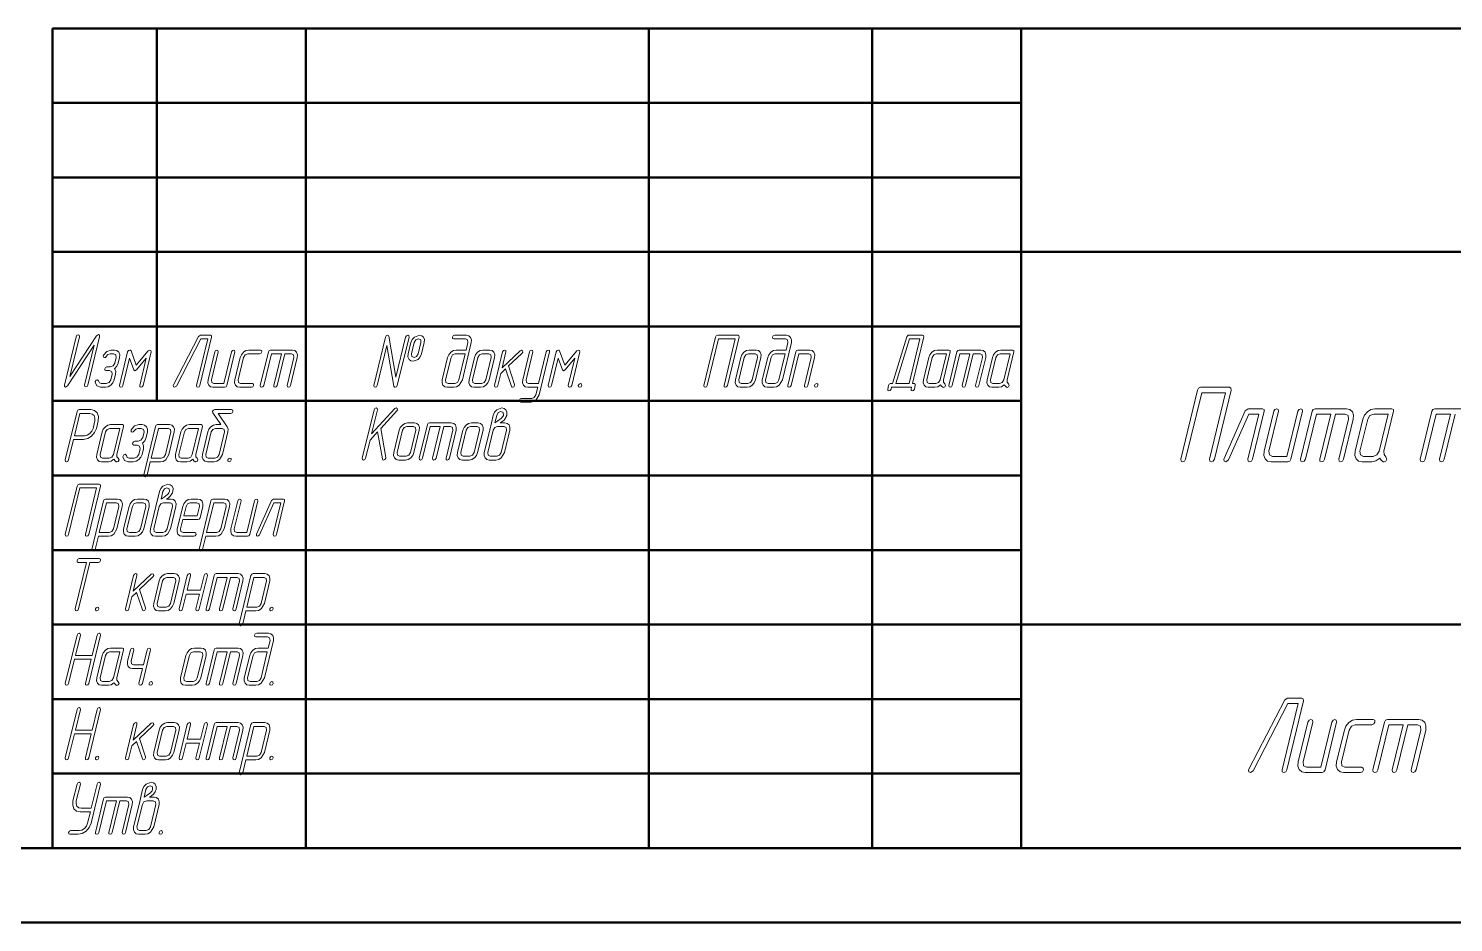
# Model space of a CAD drawing. Extents: x 0 to 420, y 0 to 297.
# Drawn here: x 228.4 to 324, y 0 to 60 of the extents above; entities that cross this region are included whole.
import ezdxf

# ---------------------------------------------------------------- set-up
doc = ezdxf.new("R2010")
doc.units = 0

msp = doc.modelspace()

# ---------------------------------------------------------------- linework, layer by layer
at = {"color": 7, "lineweight": 50}
for p, q in [((230, 5), (230, 60)), ((230, 60), (415, 60)), ((237, 35), (237, 60)), ((247, 5), (247, 60)), ((270, 5), (270, 60)), ((285, 5), (285, 60)), ((295, 5), (295, 60)), ((230, 55), (295, 55)), ((230, 50), (295, 50)), ((230, 45), (295, 45)), ((295, 45), (415, 45)), ((230, 40), (295, 40)), ((230, 40), (295, 40)), ((230, 35), (295, 35)), ((230, 35), (295, 35)), ((230, 30), (295, 30)), ((230, 25), (295, 25)), ((230, 20), (295, 20)), ((295, 20), (415, 20)), ((230, 15), (295, 15)), ((230, 10), (295, 10)), ((20, 5), (415, 5)), ((230, 5), (415, 5)), ((0, 0), (420, 0))]:
    msp.add_line(p, q, dxfattribs=at)
at = {"color": 7, "lineweight": 13}
for points in [[(232.373016, 36.067253), (233.155914, 39.316521), (233.146713, 39.418861), (233.086838, 39.459797), (232.957886, 39.367691), (231.161835, 36.635235), (231.80658, 39.316521), (231.792755, 39.408627), (231.71907, 39.439331), (231.636185, 39.408627), (231.580917, 39.316521), (230.798019, 36.067253), (230.798019, 35.964912), (230.862503, 35.923977), (230.996048, 36.016083), (232.792099, 38.748539), (232.147369, 36.067253), (232.161179, 35.975147), (232.230255, 35.944447), (232.317764, 35.975147)], [(239.888489, 36.041668), (240.67598, 39.290939), (240.666779, 39.383041), (240.593094, 39.418861), (239.920715, 39.418861), (239.796371, 39.331875), (238.110855, 36.082603), (238.08783, 36.036552), (238.106247, 35.949562), (238.179932, 35.918861), (238.308884, 36.005848), (239.943741, 39.168129), (240.422699, 39.168129), (239.667435, 36.041668), (239.681244, 35.949562), (239.75032, 35.918861), (239.842438, 35.949562)], [(253.130264, 36.041668), (253.917755, 39.290939), (253.899338, 39.383041), (253.830261, 39.418861), (253.742767, 39.383041), (253.692108, 39.290939), (253.042755, 36.60965), (252.563812, 39.342106), (252.53157, 39.403511), (252.480911, 39.418861), (252.393417, 39.383041), (252.342758, 39.290939), (251.555267, 36.041668), (251.569077, 35.949562), (251.638153, 35.918861), (251.730255, 35.949562), (251.780914, 36.041668), (252.430267, 38.722954), (252.904602, 35.990498), (252.936844, 35.934212), (252.987503, 35.918861), (253.074997, 35.949562)], [(254.765137, 38.165207), (254.944733, 38.9174), (254.958557, 39.127193), (254.898682, 39.290939), (254.778946, 39.383041), (254.617767, 39.413746), (254.28157, 39.290939), (254.129608, 39.127193), (254.046707, 38.9174), (253.867096, 38.165207), (253.848679, 37.95541), (253.917755, 37.791668), (254.037491, 37.699562), (254.198685, 37.668861), (254.534866, 37.791668), (254.677628, 37.95541)], [(257.753937, 38.415939), (257.081573, 38.415939), (256.892761, 38.380119), (256.722351, 38.272663), (256.584198, 38.108921), (256.510529, 37.919594), (256.146698, 36.420322), (256.132904, 36.22588), (256.197357, 36.067253), (256.3125, 35.954681), (256.478302, 35.918861), (256.924988, 35.918861), (257.109222, 35.954681), (257.28421, 36.067253), (257.496063, 36.420322), (258.099335, 38.9174), (258.108551, 39.106728), (258.053284, 39.27047), (257.928955, 39.377926), (257.767761, 39.418861), (256.980255, 39.418861), (256.888153, 39.377926), (256.842102, 39.290939), (256.84671, 39.203949), (256.92038, 39.168129), (257.707886, 39.168129), (257.850647, 39.096493), (257.873688, 38.9174)], [(275.280243, 36.041668), (276.067749, 39.290939), (276.058533, 39.383041), (275.984863, 39.418861), (274.63092, 39.418861), (274.538818, 39.383041), (274.492767, 39.290939), (273.705261, 36.041668), (273.719086, 35.949562), (273.788147, 35.918861), (273.880249, 35.949562), (273.930908, 36.041668), (274.686188, 39.168129), (275.809845, 39.168129), (275.054596, 36.041668), (275.073029, 35.949562), (275.14209, 35.918861), (275.229584, 35.949562)], [(279.226959, 38.415939), (278.554596, 38.415939), (278.365784, 38.380119), (278.195374, 38.272663), (278.05722, 38.108921), (277.983551, 37.919594), (277.61972, 36.420322), (277.605927, 36.22588), (277.67038, 36.067253), (277.785522, 35.954681), (277.951294, 35.918861), (278.39801, 35.918861), (278.582214, 35.954681), (278.757233, 36.067253), (278.969055, 36.420322), (279.572357, 38.9174), (279.581573, 39.106728), (279.526306, 39.27047), (279.401978, 39.377926), (279.240784, 39.418861), (278.453278, 39.418861), (278.361176, 39.377926), (278.315125, 39.290939), (278.319733, 39.203949), (278.393402, 39.168129), (279.180908, 39.168129), (279.323669, 39.096493), (279.34671, 38.9174)], [(287.810181, 36.169594), (287.699677, 36.169594), (288.454926, 39.296055), (288.445709, 39.388161), (288.37204, 39.418861), (287.469391, 39.418861), (287.414154, 39.408627), (287.381897, 39.388161), (287.32663, 39.30629), (286.354919, 36.169594), (286.235199, 36.169594), (286.143097, 36.133774), (286.092438, 36.041668), (286.03717, 35.796055), (286.050995, 35.703949), (286.115448, 35.673248), (286.202972, 35.703949), (286.262817, 35.796055), (286.290466, 35.918861), (287.639801, 35.918861), (287.612183, 35.796055), (287.621368, 35.703949), (287.69046, 35.673248), (287.777954, 35.703949), (287.833221, 35.796055), (287.888489, 36.041668), (287.883881, 36.133774)], [(234.164474, 37.1674), (234.321045, 37.331142), (234.408554, 37.540939), (234.500656, 37.919594), (234.509857, 38.103802), (234.440781, 38.267548), (234.311844, 38.380119), (234.146042, 38.415939), (233.925003, 38.415939), (233.639465, 38.323833), (233.413818, 38.073101), (233.399994, 38.032166), (233.40921, 37.945175), (233.482895, 37.909359), (233.547363, 37.929825), (233.607239, 37.996346), (233.717758, 38.119152), (233.865128, 38.165207), (234.086182, 38.165207), (234.242752, 38.093571), (234.279602, 37.919594), (234.1875, 37.540939), (234.067764, 37.366962), (233.874344, 37.295322), (233.65329, 37.295322), (233.55658, 37.249271), (233.50592, 37.1674), (233.515121, 37.08041), (233.593414, 37.044594), (233.814468, 37.044594), (233.971054, 36.967838), (234.007889, 36.793861), (233.915787, 36.420322), (233.796051, 36.24123), (233.602631, 36.169594), (233.266449, 36.169594), (233.146713, 36.215645), (233.091446, 36.343571), (233.013153, 36.430557), (232.921051, 36.394737), (232.865784, 36.307751), (232.861176, 36.261696), (232.967102, 36.010967), (233.206573, 35.918861), (233.542755, 35.918861), (233.736176, 35.959797), (233.915787, 36.067253), (234.05394, 36.22588), (234.136841, 36.420322), (234.228943, 36.793861), (234.238159, 36.998539)], [(236.071045, 36.041668), (236.614471, 38.293129), (236.600647, 38.385235), (236.536179, 38.421055), (236.425659, 38.364769), (235.610519, 37.397663), (235.265121, 38.364769), (235.228287, 38.405704), (235.186844, 38.421055), (235.094727, 38.380119), (235.039474, 38.293129), (234.496048, 36.041668), (234.509857, 35.949562), (234.578949, 35.918861), (234.671051, 35.949562), (234.72171, 36.041668), (235.168411, 37.878658), (235.444733, 37.09576), (235.523026, 37.024124), (235.633545, 37.09576), (236.292099, 37.878658), (235.845398, 36.041668), (235.859207, 35.949562), (235.928284, 35.918861), (236.020386, 35.949562)], [(241.689148, 36.041668), (242.232559, 38.293129), (242.21875, 38.385235), (242.149673, 38.415939), (242.066772, 38.380119), (242.006897, 38.293129), (241.495728, 36.169594), (240.818741, 36.169594), (240.680588, 36.24123), (240.657562, 36.420322), (241.108871, 38.293129), (241.095062, 38.385235), (241.025986, 38.415939), (240.938477, 38.380119), (240.883224, 38.293129), (240.4319, 36.420322), (240.418091, 36.22076), (240.477951, 36.062138), (240.593094, 35.949562), (240.758881, 35.918861), (241.546371, 35.918861), (241.638489, 35.949562)], [(243.347031, 35.918861), (243.443741, 35.959797), (243.489807, 36.041668), (243.480591, 36.133774), (243.406906, 36.169594), (242.6194, 36.169594), (242.481247, 36.24123), (242.458221, 36.420322), (242.822037, 37.919594), (242.927963, 38.093571), (243.102951, 38.165207), (243.890457, 38.165207), (243.987167, 38.206142), (244.033218, 38.293129), (244.024017, 38.380119), (243.950333, 38.415939), (243.162827, 38.415939), (242.974014, 38.380119), (242.808228, 38.267548), (242.670059, 38.103802), (242.596375, 37.919594), (242.232559, 36.420322), (242.21875, 36.22076), (242.27861, 36.062138), (242.393753, 35.949562), (242.55954, 35.918861)], [(245.354935, 38.165207), (244.839142, 36.041668), (244.852951, 35.949562), (244.926636, 35.918861), (245.014145, 35.949562), (245.064804, 36.041668), (245.580582, 38.165207), (246.031906, 38.165207), (246.170059, 38.093571), (246.193085, 37.919594), (245.737167, 36.041668), (245.755585, 35.949562), (245.824661, 35.918861), (245.91217, 35.949562), (245.96283, 36.041668), (246.418747, 37.919594), (246.427963, 38.108921), (246.372696, 38.272663), (246.25296, 38.380119), (246.091766, 38.415939), (244.627304, 38.415939), (244.535187, 38.385235), (244.484543, 38.293129), (243.941116, 36.041668), (243.954926, 35.949562), (244.024017, 35.918861), (244.116119, 35.949562), (244.166779, 36.041668), (244.682556, 38.165207)], [(254.539474, 38.165207), (254.424347, 37.97588), (254.258545, 37.919594), (254.115784, 37.980995), (254.092758, 38.165207), (254.272369, 38.9174), (254.382889, 39.101608), (254.557892, 39.168129), (254.700653, 39.101608), (254.71907, 38.9174)], [(259.296722, 36.420322), (259.660522, 37.919594), (259.669739, 38.108921), (259.609863, 38.272663), (259.490143, 38.380119), (259.328949, 38.415939), (258.877625, 38.415939), (258.688812, 38.380119), (258.52301, 38.267548), (258.384857, 38.103802), (258.311188, 37.919594), (257.947357, 36.420322), (257.933563, 36.22076), (257.993408, 36.062138), (258.108551, 35.949562), (258.274353, 35.918861), (258.725647, 35.918861), (258.905273, 35.949562), (259.080261, 36.062138), (259.213806, 36.22076)], [(260.600006, 37.351608), (261.498016, 38.195908), (261.553284, 38.282898), (261.534851, 38.369884), (261.46579, 38.41082), (261.373688, 38.369884), (260.171722, 37.228802), (260.424988, 38.293129), (260.411194, 38.385235), (260.34671, 38.415939), (260.259216, 38.380119), (260.199341, 38.293129), (259.655914, 36.041668), (259.674347, 35.949562), (259.743408, 35.918861), (259.830933, 35.949562), (259.881592, 36.041668), (260.07959, 36.855267), (260.397369, 37.157166), (260.78421, 35.975147), (260.816437, 35.929096), (260.862488, 35.918861), (260.950012, 35.954681), (261.005249, 36.041668), (261.005249, 36.113304)], [(262.552643, 35.918861), (262.432892, 35.422516), (262.326965, 35.243423), (262.151978, 35.171783), (261.475006, 35.171783), (261.378296, 35.135967), (261.327637, 35.048977), (261.341431, 34.956875), (261.415131, 34.921055), (262.092102, 34.921055), (262.271698, 34.96199), (262.446716, 35.069447), (262.658539, 35.422516), (263.349335, 38.293129), (263.33551, 38.385235), (263.266449, 38.421055), (263.183563, 38.385235), (263.123688, 38.293129), (262.612488, 36.169594), (261.940125, 36.169594), (261.801971, 36.24123), (261.774353, 36.420322), (262.225647, 38.293129), (262.211853, 38.385235), (262.142761, 38.421055), (262.055267, 38.385235), (262, 38.293129), (261.548676, 36.420322), (261.534851, 36.22588), (261.599335, 36.067253), (261.714478, 35.954681), (261.880249, 35.918861)], [(264.832245, 36.041668), (265.375671, 38.293129), (265.361847, 38.385235), (265.297363, 38.421055), (265.186829, 38.364769), (264.371704, 37.397663), (264.026306, 38.364769), (263.989471, 38.405704), (263.948029, 38.421055), (263.855927, 38.380119), (263.800659, 38.293129), (263.257233, 36.041668), (263.271057, 35.949562), (263.340118, 35.918861), (263.43222, 35.949562), (263.48288, 36.041668), (263.929596, 37.878658), (264.205933, 37.09576), (264.28421, 37.024124), (264.394745, 37.09576), (265.053284, 37.878658), (264.606567, 36.041668), (264.620392, 35.949562), (264.689484, 35.918861), (264.781586, 35.949562)], [(277.168427, 36.420322), (277.532227, 37.919594), (277.541443, 38.108921), (277.481567, 38.272663), (277.361847, 38.380119), (277.200653, 38.415939), (276.749329, 38.415939), (276.560516, 38.380119), (276.394714, 38.267548), (276.256561, 38.103802), (276.182892, 37.919594), (275.819061, 36.420322), (275.805267, 36.22076), (275.865112, 36.062138), (275.980255, 35.949562), (276.146057, 35.918861), (276.597351, 35.918861), (276.776978, 35.949562), (276.951965, 36.062138), (277.08551, 36.22076)], [(280.677612, 36.041668), (281.133545, 37.919594), (281.142761, 38.108921), (281.082886, 38.272663), (280.963135, 38.380119), (280.801971, 38.415939), (280.014465, 38.415939), (279.922363, 38.385235), (279.871704, 38.293129), (279.328278, 36.041668), (279.342102, 35.949562), (279.411163, 35.918861), (279.503296, 35.949562), (279.553925, 36.041668), (280.069733, 38.165207), (280.742096, 38.165207), (280.884857, 38.093571), (280.907898, 37.919594), (280.451965, 36.041668), (280.46579, 35.949562), (280.534851, 35.918861), (280.626953, 35.949562)], [(286.580597, 36.169594), (287.510864, 39.168129), (288.197021, 39.168129), (287.473999, 36.169594)], [(289.873352, 36.159359), (289.785858, 36.261696), (289.78125, 36.420322), (290.232574, 38.293129), (290.227966, 38.385235), (290.149658, 38.415939), (289.362183, 38.415939), (289.17334, 38.380119), (289.007568, 38.267548), (288.869415, 38.103802), (288.795715, 37.919594), (288.431915, 36.420322), (288.418091, 36.22076), (288.477966, 36.062138), (288.593079, 35.949562), (288.758881, 35.918861), (289.210205, 35.918861), (289.403625, 35.959797), (289.58783, 36.087723), (289.656891, 35.990498), (289.744415, 35.918861), (289.785858, 35.913746), (289.873352, 35.949562), (289.924011, 36.041668)], [(291.55426, 38.165207), (291.038483, 36.041668), (291.052307, 35.949562), (291.125977, 35.918861), (291.21347, 35.949562), (291.26413, 36.041668), (291.779938, 38.165207), (292.231262, 38.165207), (292.369415, 38.093571), (292.392426, 37.919594), (291.936523, 36.041668), (291.954926, 35.949562), (292.024017, 35.918861), (292.111511, 35.949562), (292.16217, 36.041668), (292.618103, 37.919594), (292.627289, 38.108921), (292.572021, 38.272663), (292.452301, 38.380119), (292.291107, 38.415939), (290.82663, 38.415939), (290.734528, 38.385235), (290.683868, 38.293129), (290.140442, 36.041668), (290.154266, 35.949562), (290.223358, 35.918861), (290.31546, 35.949562), (290.366119, 36.041668), (290.881897, 38.165207)], [(294.147034, 36.159359), (294.05954, 36.261696), (294.054932, 36.420322), (294.506256, 38.293129), (294.501648, 38.385235), (294.42334, 38.415939), (293.635864, 38.415939), (293.447021, 38.380119), (293.28125, 38.267548), (293.143097, 38.103802), (293.069397, 37.919594), (292.705597, 36.420322), (292.691772, 36.22076), (292.751648, 36.062138), (292.86676, 35.949562), (293.032562, 35.918861), (293.483887, 35.918861), (293.677307, 35.959797), (293.861511, 36.087723), (293.930603, 35.990498), (294.018097, 35.918861), (294.05954, 35.913746), (294.147034, 35.949562), (294.197693, 36.041668)], [(257.694092, 38.165207), (257.270386, 36.420322), (257.164459, 36.24123), (256.984863, 36.169594), (256.538147, 36.169594), (256.395386, 36.24123), (256.372375, 36.420322), (256.736176, 37.919594), (256.842102, 38.093571), (257.021698, 38.165207)], [(259.071045, 36.420322), (258.965118, 36.24123), (258.785522, 36.169594), (258.334198, 36.169594), (258.196045, 36.24123), (258.173035, 36.420322), (258.536835, 37.919594), (258.642761, 38.093571), (258.817749, 38.165207), (259.269073, 38.165207), (259.411835, 38.093571), (259.434875, 37.919594)], [(276.942749, 36.420322), (276.836823, 36.24123), (276.657227, 36.169594), (276.205902, 36.169594), (276.067749, 36.24123), (276.044739, 36.420322), (276.408539, 37.919594), (276.514465, 38.093571), (276.689453, 38.165207), (277.140778, 38.165207), (277.283539, 38.093571), (277.30658, 37.919594)], [(279.167084, 38.165207), (278.743408, 36.420322), (278.637482, 36.24123), (278.457886, 36.169594), (278.011169, 36.169594), (277.868408, 36.24123), (277.845398, 36.420322), (278.209198, 37.919594), (278.315125, 38.093571), (278.49472, 38.165207)], [(289.555603, 36.420322), (289.449677, 36.24123), (289.27005, 36.169594), (288.818756, 36.169594), (288.680603, 36.24123), (288.657562, 36.420322), (289.021393, 37.919594), (289.127289, 38.093571), (289.302307, 38.165207), (289.979279, 38.165207)], [(293.829285, 36.420322), (293.723358, 36.24123), (293.543762, 36.169594), (293.092438, 36.169594), (292.954285, 36.24123), (292.931244, 36.420322), (293.295074, 37.919594), (293.40097, 38.093571), (293.575989, 38.165207), (294.25296, 38.165207)], [(265.421722, 36.169594), (265.32959, 36.128658), (265.278931, 36.041668), (265.288147, 35.954681), (265.361847, 35.918861), (265.458557, 35.959797), (265.504608, 36.041668), (265.495392, 36.133774)], [(281.271698, 36.169594), (281.179596, 36.128658), (281.128937, 36.041668), (281.138153, 35.954681), (281.211823, 35.918861), (281.308533, 35.959797), (281.354584, 36.041668), (281.345398, 36.133774)], [(307.957642, 31.09263), (309.082642, 35.734444), (309.069489, 35.866024), (308.964203, 35.917191), (307.029999, 35.917191), (306.898438, 35.866024), (306.832642, 35.734444), (305.707642, 31.09263), (305.727386, 30.961052), (305.82605, 30.917192), (305.957642, 30.961052), (306.029999, 31.09263), (307.108948, 35.559006), (308.714203, 35.559006), (307.635254, 31.09263), (307.661591, 30.961052), (307.760254, 30.917192), (307.885254, 30.961052)], [(251.303726, 32.373299), (251.810303, 32.931046), (252.137283, 31.109409), (252.164917, 31.053122), (252.215576, 31.037771), (252.30307, 31.073589), (252.358337, 31.15546), (252.362946, 31.181046), (252.362946, 31.216866), (252.017548, 33.156193), (253.104385, 34.338211), (253.150436, 34.409847), (253.127411, 34.501953), (253.058334, 34.537773), (252.961624, 34.486603), (251.405045, 32.787773), (251.796494, 34.409847), (251.778076, 34.501953), (251.708984, 34.537773), (251.62149, 34.501953), (251.570831, 34.409847), (250.78334, 31.160578), (250.79715, 31.068474), (250.866226, 31.037771), (250.958328, 31.068474), (251.008987, 31.160578)], [(260.044525, 33.534847), (260.173462, 33.626953), (260.297821, 33.724174), (260.417542, 33.887917), (260.44519, 33.949322), (260.472809, 34.036308), (260.486633, 34.246105), (260.42215, 34.409847), (260.302399, 34.501953), (260.141235, 34.532654), (259.805054, 34.409847), (259.657684, 34.246105), (259.574768, 34.036308), (259.335297, 33.038502), (258.971497, 31.539234), (258.957672, 31.34479), (259.022156, 31.186163), (259.137268, 31.073589), (259.30307, 31.037771), (259.749786, 31.037771), (259.93399, 31.073589), (260.108978, 31.186163), (260.320831, 31.539234), (260.684662, 33.038502), (260.693848, 33.227829), (260.634003, 33.391571), (260.514252, 33.499027), (260.353058, 33.534847)], [(310.523438, 31.09263), (311.299744, 34.309006), (311.293152, 34.440582), (311.181335, 34.484444), (310.220795, 34.484444), (310.029999, 34.345554), (308.608948, 31.13649), (308.595795, 31.09263), (308.61554, 30.968363), (308.720795, 30.917192), (308.904999, 31.056082), (310.260254, 34.126255), (310.937897, 34.126255), (310.20105, 31.09263), (310.220795, 30.961052), (310.319489, 30.917192), (310.45105, 30.961052)], [(313.095795, 31.09263), (313.872101, 34.309006), (313.852386, 34.440582), (313.753693, 34.484444), (313.635254, 34.433273), (313.549744, 34.309006), (312.819489, 31.275379), (311.852386, 31.275379), (311.654999, 31.377718), (311.622101, 31.633566), (312.266846, 34.309006), (312.247101, 34.440582), (312.148438, 34.484444), (312.023438, 34.433273), (311.944489, 34.309006), (311.299744, 31.633566), (311.279999, 31.348478), (311.36554, 31.12187), (311.529999, 30.961052), (311.766846, 30.917192), (312.891846, 30.917192), (313.023438, 30.961052)], [(315.760254, 34.126255), (315.023438, 31.09263), (315.043152, 30.961052), (315.148438, 30.917192), (315.273438, 30.961052), (315.345795, 31.09263), (316.082642, 34.126255), (316.727386, 34.126255), (316.924744, 34.023918), (316.957642, 33.775379), (316.306335, 31.09263), (316.332642, 30.961052), (316.431335, 30.917192), (316.556335, 30.961052), (316.628693, 31.09263), (317.279999, 33.775379), (317.293152, 34.045849), (317.214203, 34.279766), (317.043152, 34.433273), (316.812897, 34.484444), (314.720795, 34.484444), (314.589203, 34.440582), (314.516846, 34.309006), (313.74054, 31.09263), (313.760254, 30.961052), (313.858948, 30.917192), (313.99054, 30.961052), (314.062897, 31.09263), (314.799744, 34.126255)], [(319.464203, 31.260759), (319.339203, 31.406958), (319.332642, 31.633566), (319.977386, 34.309006), (319.970795, 34.440582), (319.858948, 34.484444), (318.733948, 34.484444), (318.464203, 34.433273), (318.227386, 34.272457), (318.029999, 34.038536), (317.924744, 33.775379), (317.404999, 31.633566), (317.385254, 31.348478), (317.470795, 31.12187), (317.635254, 30.961052), (317.872101, 30.917192), (318.516846, 30.917192), (318.793152, 30.975672), (319.056335, 31.158421), (319.154999, 31.019531), (319.279999, 30.917192), (319.339203, 30.909882), (319.464203, 30.961052), (319.536591, 31.09263)], [(231.415131, 32.418129), (232.087509, 32.418129), (232.359222, 32.474415), (232.617111, 32.638157), (232.824341, 32.878654), (232.944092, 33.165203), (233.063828, 33.666668), (233.082245, 33.953217), (232.994736, 34.19883), (232.810532, 34.362572), (232.566452, 34.418861), (231.778946, 34.418861), (231.686844, 34.383041), (231.640793, 34.290936), (230.853302, 31.041666), (230.867111, 30.949562), (230.936188, 30.918859), (231.02829, 30.949562), (231.078949, 31.041666)], [(231.475006, 32.668861), (231.834213, 34.168129), (232.506592, 34.168129), (232.66777, 34.127193), (232.787506, 34.019737), (232.847382, 33.855995), (232.838165, 33.666668), (232.71843, 33.165203), (232.635529, 32.97076), (232.497375, 32.812134), (232.326981, 32.704678), (232.147369, 32.668861)], [(241.717117, 33.272659), (241.104614, 34.168129), (241.951981, 34.168129), (242.048691, 34.209064), (242.09935, 34.290936), (242.085526, 34.377922), (242.011841, 34.418861), (240.888168, 34.418861), (240.791458, 34.388157), (240.736191, 34.311401), (240.736191, 34.255116), (240.759216, 34.203949), (241.293427, 33.415936), (240.989471, 33.415936), (240.800659, 33.380116), (240.630264, 33.272659), (240.492111, 33.108917), (240.418427, 32.91959), (240.054611, 31.420322), (240.040802, 31.225878), (240.10527, 31.067251), (240.220398, 30.954678), (240.386185, 30.918859), (240.832901, 30.918859), (241.017105, 30.954678), (241.192108, 31.067251), (241.403946, 31.420322), (241.767761, 32.91959), (241.776978, 33.103802), (241.72171, 33.262428), (241.717117, 33.267544)], [(254.24649, 31.539234), (254.610306, 33.038502), (254.619522, 33.227829), (254.559647, 33.391571), (254.439911, 33.499027), (254.278732, 33.534847), (253.827408, 33.534847), (253.638596, 33.499027), (253.472809, 33.386456), (253.334656, 33.222713), (253.260971, 33.038502), (252.897156, 31.539234), (252.883331, 31.339672), (252.943207, 31.181046), (253.058334, 31.068474), (253.224121, 31.037771), (253.675446, 31.037771), (253.855042, 31.068474), (254.030045, 31.181046), (254.163605, 31.339672)], [(256.019531, 33.284115), (255.503723, 31.160578), (255.517548, 31.068474), (255.591232, 31.037771), (255.678726, 31.068474), (255.729385, 31.160578), (256.245178, 33.284115), (256.696503, 33.284115), (256.834656, 33.212479), (256.857666, 33.038502), (256.401764, 31.160578), (256.420166, 31.068474), (256.489258, 31.037771), (256.576752, 31.068474), (256.627411, 31.160578), (257.083344, 33.038502), (257.092529, 33.227829), (257.037292, 33.391571), (256.917542, 33.499027), (256.756348, 33.534847), (255.291885, 33.534847), (255.199783, 33.504147), (255.149124, 33.412041), (254.605698, 31.160578), (254.619522, 31.068474), (254.688599, 31.037771), (254.780701, 31.068474), (254.83136, 31.160578), (255.347153, 33.284115)], [(258.520172, 31.539234), (258.884003, 33.038502), (258.893188, 33.227829), (258.833344, 33.391571), (258.713593, 33.499027), (258.552399, 33.534847), (258.101105, 33.534847), (257.912292, 33.499027), (257.74649, 33.386456), (257.608337, 33.222713), (257.534637, 33.038502), (257.170837, 31.539234), (257.157013, 31.339672), (257.216888, 31.181046), (257.332031, 31.068474), (257.497803, 31.037771), (257.949127, 31.037771), (258.128723, 31.068474), (258.303741, 31.181046), (258.437286, 31.339672)], [(259.680695, 33.534847), (259.800446, 34.036308), (259.91095, 34.22052), (260.08136, 34.287041), (260.228729, 34.22052), (260.247162, 34.036308), (260.205688, 33.949322), (260.155029, 33.882801), (260.118195, 33.8521), (259.883331, 33.667889)], [(319.010254, 31.633566), (318.858948, 31.377718), (318.602386, 31.275379), (317.957642, 31.275379), (317.760254, 31.377718), (317.727386, 31.633566), (318.247101, 33.775379), (318.398438, 34.023918), (318.648438, 34.126255), (319.61554, 34.126255)], [(234.408554, 31.159357), (234.32106, 31.261696), (234.316452, 31.420322), (234.767761, 33.293129), (234.763168, 33.385235), (234.684875, 33.415936), (233.897369, 33.415936), (233.708557, 33.380116), (233.54277, 33.267544), (233.404617, 33.103802), (233.330933, 32.91959), (232.967117, 31.420322), (232.953293, 31.22076), (233.013168, 31.062134), (233.128296, 30.949562), (233.294083, 30.918859), (233.745407, 30.918859), (233.938828, 30.959795), (234.123032, 31.087719), (234.192108, 30.990498), (234.279617, 30.918859), (234.32106, 30.913742), (234.408554, 30.949562), (234.459213, 31.041666)], [(234.09079, 31.420322), (233.984879, 31.241228), (233.805267, 31.16959), (233.353958, 31.16959), (233.21579, 31.241228), (233.192764, 31.420322), (233.55658, 32.91959), (233.662506, 33.093567), (233.837509, 33.165203), (234.514481, 33.165203)], [(236.029617, 32.167397), (236.186188, 32.331139), (236.273697, 32.540936), (236.365799, 32.91959), (236.375, 33.103802), (236.305923, 33.267544), (236.176987, 33.380116), (236.011185, 33.415936), (235.790131, 33.415936), (235.504608, 33.32383), (235.278946, 33.073101), (235.265137, 33.032166), (235.274353, 32.945175), (235.348038, 32.909355), (235.412506, 32.929825), (235.472382, 32.996346), (235.582901, 33.119152), (235.73027, 33.165203), (235.951324, 33.165203), (236.107895, 33.093567), (236.144745, 32.91959), (236.052643, 32.540936), (235.932907, 32.366959), (235.739487, 32.295322), (235.518433, 32.295322), (235.421722, 32.249268), (235.371063, 32.167397), (235.380264, 32.08041), (235.458557, 32.04459), (235.679611, 32.04459), (235.836197, 31.967836), (235.873032, 31.793859), (235.78093, 31.420322), (235.661194, 31.241228), (235.467773, 31.16959), (235.131592, 31.16959), (235.011841, 31.215643), (234.956589, 31.343567), (234.878296, 31.430555), (234.786194, 31.394737), (234.730927, 31.307749), (234.726318, 31.261696), (234.832245, 31.010965), (235.071716, 30.918859), (235.407898, 30.918859), (235.601318, 30.959795), (235.78093, 31.067251), (235.919083, 31.225878), (236.001984, 31.420322), (236.094086, 31.793859), (236.103302, 31.998537)], [(236.559219, 30.918859), (237.236191, 30.918859), (237.415802, 30.949562), (237.59079, 31.062134), (237.802643, 31.420322), (238.166458, 32.91959), (238.175659, 33.108917), (238.115799, 33.272659), (237.996063, 33.380116), (237.839478, 33.415936), (237.047379, 33.415936), (236.955261, 33.385235), (236.904617, 33.293129), (236.121719, 30.043859), (236.135529, 29.951754), (236.204605, 29.921053), (236.287506, 29.951754), (236.347382, 30.043859)], [(236.61908, 31.164473), (237.102631, 33.165203), (237.779617, 33.165203), (237.91777, 33.093567), (237.940796, 32.91959), (237.576981, 31.420322), (237.466446, 31.241228), (237.296051, 31.164473)], [(239.695404, 31.159357), (239.607895, 31.261696), (239.603302, 31.420322), (240.054611, 33.293129), (240.050003, 33.385235), (239.97171, 33.415936), (239.184219, 33.415936), (238.995407, 33.380116), (238.829605, 33.267544), (238.691452, 33.103802), (238.617767, 32.91959), (238.253952, 31.420322), (238.240143, 31.22076), (238.300003, 31.062134), (238.415131, 30.949562), (238.580933, 30.918859), (239.032242, 30.918859), (239.225662, 30.959795), (239.409882, 31.087719), (239.478958, 30.990498), (239.566452, 30.918859), (239.607895, 30.913742), (239.695404, 30.949562), (239.746063, 31.041666)], [(239.37764, 31.420322), (239.271713, 31.241228), (239.092117, 31.16959), (238.640793, 31.16959), (238.50264, 31.241228), (238.479614, 31.420322), (238.84343, 32.91959), (238.949341, 33.093567), (239.124344, 33.165203), (239.801315, 33.165203)], [(241.178299, 31.420322), (241.072372, 31.241228), (240.892761, 31.16959), (240.44606, 31.16959), (240.303299, 31.241228), (240.280273, 31.420322), (240.644089, 32.91959), (240.75, 33.093567), (240.929611, 33.165203), (241.376328, 33.165203), (241.519089, 33.093567), (241.542114, 32.91959)], [(254.020828, 31.539234), (253.914917, 31.36014), (253.735306, 31.288502), (253.283997, 31.288502), (253.145828, 31.36014), (253.122803, 31.539234), (253.486618, 33.038502), (253.592545, 33.212479), (253.767548, 33.284115), (254.218857, 33.284115), (254.361618, 33.212479), (254.384644, 33.038502)], [(258.294525, 31.539234), (258.188599, 31.36014), (258.009003, 31.288502), (257.557678, 31.288502), (257.419525, 31.36014), (257.396484, 31.539234), (257.760315, 33.038502), (257.866241, 33.212479), (258.041229, 33.284115), (258.492554, 33.284115), (258.635315, 33.212479), (258.658325, 33.038502)], [(260.095184, 31.539234), (259.989258, 31.36014), (259.809662, 31.288502), (259.362946, 31.288502), (259.220184, 31.36014), (259.197144, 31.539234), (259.560974, 33.038502), (259.666901, 33.212479), (259.846497, 33.284115), (260.293213, 33.284115), (260.435974, 33.212479), (260.458984, 33.038502)], [(241.90593, 31.16959), (241.813828, 31.128654), (241.763168, 31.041666), (241.772369, 30.954678), (241.846054, 30.918859), (241.942764, 30.959795), (241.988815, 31.041666), (241.979614, 31.133772)], [(232.428299, 26.041666), (233.21579, 29.290936), (233.206589, 29.383041), (233.132904, 29.418859), (231.778946, 29.418859), (231.686844, 29.383041), (231.640793, 29.290936), (230.853302, 26.041666), (230.867111, 25.949562), (230.936188, 25.918859), (231.02829, 25.949562), (231.078949, 26.041666), (231.834213, 29.168129), (232.957901, 29.168129), (232.202637, 26.041666), (232.221054, 25.949562), (232.290131, 25.918859), (232.37764, 25.949562)], [(237.641449, 28.415936), (237.770401, 28.508041), (237.894745, 28.605263), (238.014481, 28.769005), (238.042114, 28.83041), (238.069748, 28.917397), (238.083557, 29.127193), (238.019089, 29.290936), (237.899353, 29.383041), (237.738159, 29.413742), (237.401978, 29.290936), (237.254608, 29.127193), (237.171722, 28.917397), (236.932236, 27.91959), (236.56842, 26.420322), (236.554611, 26.225878), (236.61908, 26.067251), (236.734222, 25.954678), (236.900009, 25.918859), (237.34671, 25.918859), (237.53093, 25.954678), (237.705933, 26.067251), (237.91777, 26.420322), (238.281586, 27.91959), (238.290802, 28.108917), (238.230927, 28.272661), (238.111191, 28.380117), (237.950012, 28.415936)], [(237.277634, 28.415936), (237.397369, 28.917397), (237.507904, 29.101608), (237.678299, 29.168129), (237.825668, 29.101608), (237.844086, 28.917397), (237.802643, 28.83041), (237.751984, 28.763889), (237.715134, 28.733187), (237.48027, 28.548977)], [(233.073029, 25.918859), (233.75, 25.918859), (233.929611, 25.949562), (234.104614, 26.062134), (234.316452, 26.420322), (234.680267, 27.91959), (234.689484, 28.108917), (234.629608, 28.272661), (234.509872, 28.380117), (234.353302, 28.415936), (233.561188, 28.415936), (233.469086, 28.385235), (233.418427, 28.293129), (232.635529, 25.043859), (232.649353, 24.951754), (232.71843, 24.921053), (232.801315, 24.951754), (232.861191, 25.043859)], [(233.132904, 26.164473), (233.616455, 28.165205), (234.293427, 28.165205), (234.43158, 28.093567), (234.454605, 27.91959), (234.09079, 26.420322), (233.98027, 26.241228), (233.809875, 26.164473)], [(236.117111, 26.420322), (236.480927, 27.91959), (236.490143, 28.108917), (236.430267, 28.272661), (236.310532, 28.380117), (236.149353, 28.415936), (235.698029, 28.415936), (235.509216, 28.380117), (235.34343, 28.267544), (235.205261, 28.103802), (235.131592, 27.91959), (234.767761, 26.420322), (234.753952, 26.22076), (234.813828, 26.062134), (234.928955, 25.949562), (235.094742, 25.918859), (235.546051, 25.918859), (235.725662, 25.949562), (235.900665, 26.062134), (236.03421, 26.22076)], [(235.891449, 26.420322), (235.785538, 26.241228), (235.605927, 26.16959), (235.154617, 26.16959), (235.016449, 26.241228), (234.993423, 26.420322), (235.357239, 27.91959), (235.463165, 28.093567), (235.638168, 28.165205), (236.089478, 28.165205), (236.232239, 28.093567), (236.255264, 27.91959)], [(237.692108, 26.420322), (237.586197, 26.241228), (237.406586, 26.16959), (236.959869, 26.16959), (236.817108, 26.241228), (236.794083, 26.420322), (237.157898, 27.91959), (237.263824, 28.093567), (237.44342, 28.165205), (237.890137, 28.165205), (238.032898, 28.093567), (238.055923, 27.91959)], [(238.746719, 27.04459), (239.755264, 27.04459), (239.847382, 27.075293), (239.898026, 27.167397), (240.082245, 27.91959), (240.091446, 28.108917), (240.031586, 28.272661), (239.91185, 28.380117), (239.750671, 28.415936), (239.299347, 28.415936), (239.110535, 28.380117), (238.944748, 28.267544), (238.80658, 28.103802), (238.732895, 27.91959), (238.36908, 26.420322), (238.35527, 26.22076), (238.415131, 26.062134), (238.530273, 25.949562), (238.69606, 25.918859), (239.483551, 25.918859), (239.580261, 25.959795), (239.626328, 26.041666), (239.617111, 26.133772), (239.543427, 26.16959), (238.75592, 26.16959), (238.617767, 26.241228), (238.594742, 26.420322)], [(238.80658, 27.295322), (238.958557, 27.91959), (239.064484, 28.093567), (239.239471, 28.165205), (239.690796, 28.165205), (239.833557, 28.093567), (239.856583, 27.91959), (239.704605, 27.295322)], [(240.275665, 25.918859), (240.952637, 25.918859), (241.132248, 25.949562), (241.307236, 26.062134), (241.519089, 26.420322), (241.882904, 27.91959), (241.892105, 28.108917), (241.832245, 28.272661), (241.712509, 28.380117), (241.555923, 28.415936), (240.763824, 28.415936), (240.671722, 28.385235), (240.621063, 28.293129), (239.838165, 25.043859), (239.851974, 24.951754), (239.921051, 24.921053), (240.003952, 24.951754), (240.063828, 25.043859)], [(240.335526, 26.164473), (240.819092, 28.165205), (241.496063, 28.165205), (241.634216, 28.093567), (241.657242, 27.91959), (241.293427, 26.420322), (241.182907, 26.241228), (241.012512, 26.164473)], [(243.227631, 26.041666), (243.771057, 28.293129), (243.757248, 28.385235), (243.688171, 28.415936), (243.60527, 28.380117), (243.545395, 28.293129), (243.03421, 26.16959), (242.357239, 26.16959), (242.219086, 26.241228), (242.19606, 26.420322), (242.647369, 28.293129), (242.63356, 28.385235), (242.564484, 28.415936), (242.476974, 28.380117), (242.421722, 28.293129), (241.970398, 26.420322), (241.956589, 26.22076), (242.016449, 26.062134), (242.131592, 25.949562), (242.297379, 25.918859), (243.084869, 25.918859), (243.176971, 25.949562)], [(245.02829, 26.041666), (245.571716, 28.293129), (245.567108, 28.385235), (245.488815, 28.415936), (244.816452, 28.415936), (244.682907, 28.318714), (243.688171, 26.072369), (243.678955, 26.041666), (243.692764, 25.954678), (243.766449, 25.918859), (243.895401, 26.016081), (244.844086, 28.165205), (245.31842, 28.165205), (244.802643, 26.041666), (244.816452, 25.949562), (244.885529, 25.918859), (244.977631, 25.949562)], [(232.28093, 24.168129), (231.525665, 21.041666), (231.544083, 20.949562), (231.613159, 20.918859), (231.700668, 20.949562), (231.751328, 21.041666), (232.506592, 24.168129), (233.073029, 24.168129), (233.165131, 24.209064), (233.21579, 24.290936), (233.206589, 24.377924), (233.132904, 24.418859), (231.778946, 24.418859), (231.686844, 24.377924), (231.640793, 24.290936), (231.645401, 24.203947), (231.719086, 24.168129)], [(235.84079, 22.351608), (236.738815, 23.195906), (236.794083, 23.282894), (236.775665, 23.369883), (236.706589, 23.410818), (236.614487, 23.369883), (235.412506, 22.228802), (235.665802, 23.293129), (235.651978, 23.385235), (235.587509, 23.415936), (235.5, 23.380117), (235.44014, 23.293129), (234.896713, 21.041666), (234.915131, 20.949562), (234.984222, 20.918859), (235.071716, 20.949562), (235.122375, 21.041666), (235.320404, 21.855263), (235.638168, 22.157164), (236.025009, 20.975145), (236.057236, 20.929094), (236.103302, 20.918859), (236.190796, 20.954678), (236.246063, 21.041666), (236.246063, 21.113304)], [(238.138824, 21.420322), (238.50264, 22.91959), (238.511841, 23.108917), (238.451981, 23.272661), (238.332245, 23.380117), (238.171051, 23.415936), (237.719742, 23.415936), (237.53093, 23.380117), (237.365143, 23.267544), (237.226974, 23.103802), (237.15329, 22.91959), (236.789474, 21.420322), (236.775665, 21.22076), (236.835526, 21.062134), (236.950668, 20.949562), (237.116455, 20.918859), (237.567764, 20.918859), (237.747375, 20.949562), (237.922379, 21.062134), (238.055923, 21.22076)], [(237.913162, 21.420322), (237.807236, 21.241228), (237.62764, 21.16959), (237.176315, 21.16959), (237.038162, 21.241228), (237.015137, 21.420322), (237.378952, 22.91959), (237.484879, 23.093567), (237.659882, 23.165205), (238.111191, 23.165205), (238.253952, 23.093567), (238.276978, 22.91959)], [(239.925659, 22.295322), (239.027634, 22.295322), (239.267105, 23.293129), (239.253296, 23.385235), (239.184219, 23.415936), (239.09671, 23.380117), (239.041458, 23.293129), (238.498032, 21.041666), (238.511841, 20.949562), (238.580933, 20.918859), (238.673035, 20.949562), (238.723694, 21.041666), (238.967773, 22.04459), (239.865799, 22.04459), (239.621719, 21.041666), (239.635529, 20.949562), (239.704605, 20.918859), (239.796722, 20.949562), (239.847382, 21.041666), (240.390793, 23.293129), (240.376984, 23.385235), (240.307907, 23.415936), (240.225006, 23.380117), (240.165131, 23.293129)], [(241.712509, 23.165205), (241.196716, 21.041666), (241.210526, 20.949562), (241.28421, 20.918859), (241.371719, 20.949562), (241.422379, 21.041666), (241.938171, 23.165205), (242.389481, 23.165205), (242.527634, 23.093567), (242.550659, 22.91959), (242.094742, 21.041666), (242.113159, 20.949562), (242.182236, 20.918859), (242.269745, 20.949562), (242.320404, 21.041666), (242.776321, 22.91959), (242.785538, 23.108917), (242.73027, 23.272661), (242.610535, 23.380117), (242.449341, 23.415936), (240.984879, 23.415936), (240.892761, 23.385235), (240.842117, 23.293129), (240.298691, 21.041666), (240.3125, 20.949562), (240.381592, 20.918859), (240.473694, 20.949562), (240.524353, 21.041666), (241.040131, 23.165205)], [(242.969742, 20.918859), (243.646713, 20.918859), (243.826324, 20.949562), (244.001328, 21.062134), (244.213165, 21.420322), (244.576981, 22.91959), (244.586197, 23.108917), (244.526321, 23.272661), (244.406586, 23.380117), (244.25, 23.415936), (243.457901, 23.415936), (243.365799, 23.385235), (243.31514, 23.293129), (242.532242, 20.043859), (242.546051, 19.951754), (242.615143, 19.921053), (242.698029, 19.951754), (242.757904, 20.043859)], [(243.029617, 21.164473), (243.513168, 23.165205), (244.19014, 23.165205), (244.328293, 23.093567), (244.351318, 22.91959), (243.987503, 21.420322), (243.876984, 21.241228), (243.706589, 21.164473)], [(233.017776, 21.16959), (232.925659, 21.128654), (232.875, 21.041666), (232.884216, 20.954678), (232.957901, 20.918859), (233.054611, 20.959795), (233.100662, 21.041666), (233.091446, 21.133772)], [(244.715134, 21.16959), (244.623032, 21.128654), (244.572372, 21.041666), (244.581589, 20.954678), (244.655273, 20.918859), (244.751984, 20.959795), (244.798035, 21.041666), (244.788818, 21.133772)], [(232.658554, 17.914474), (231.534882, 17.914474), (231.866455, 19.290936), (231.848038, 19.383041), (231.778946, 19.418859), (231.691452, 19.383041), (231.640793, 19.290936), (230.853302, 16.041666), (230.867111, 15.949561), (230.936188, 15.918859), (231.02829, 15.949561), (231.078949, 16.041666), (231.470398, 17.663742), (232.594086, 17.663742), (232.202637, 16.041666), (232.221054, 15.949561), (232.290131, 15.918859), (232.37764, 15.949561), (232.428299, 16.041666), (233.21579, 19.290936), (233.197372, 19.383041), (233.132904, 19.418859), (233.045395, 19.383041), (232.990143, 19.290936)], [(244.471054, 18.415936), (243.798691, 18.415936), (243.609879, 18.380117), (243.439484, 18.272661), (243.301315, 18.108917), (243.227631, 17.91959), (242.863815, 16.420322), (242.850006, 16.225878), (242.914474, 16.067251), (243.029617, 15.954679), (243.195404, 15.918859), (243.642105, 15.918859), (243.826324, 15.954679), (244.001328, 16.067251), (244.213165, 16.420322), (244.816452, 18.917397), (244.825668, 19.106726), (244.770401, 19.270468), (244.646057, 19.377924), (244.484879, 19.418859), (243.697372, 19.418859), (243.60527, 19.377924), (243.559219, 19.290936), (243.563828, 19.203947), (243.637512, 19.168129), (244.425003, 19.168129), (244.567764, 19.096491), (244.59079, 18.917397)], [(234.408554, 16.159357), (234.32106, 16.261696), (234.316452, 16.420322), (234.767761, 18.293129), (234.763168, 18.385235), (234.684875, 18.415936), (233.897369, 18.415936), (233.708557, 18.380117), (233.54277, 18.267544), (233.404617, 18.103802), (233.330933, 17.91959), (232.967117, 16.420322), (232.953293, 16.22076), (233.013168, 16.062134), (233.128296, 15.949561), (233.294083, 15.918859), (233.745407, 15.918859), (233.938828, 15.959795), (234.123032, 16.087719), (234.192108, 15.990497), (234.279617, 15.918859), (234.32106, 15.913742), (234.408554, 15.949561), (234.459213, 16.041666)], [(236.103302, 17.295322), (235.426315, 17.295322), (235.288162, 17.366959), (235.265137, 17.540936), (235.444748, 18.293129), (235.430923, 18.385235), (235.361847, 18.415936), (235.274353, 18.380117), (235.219086, 18.293129), (235.039474, 17.540936), (235.025665, 17.346491), (235.080933, 17.187866), (235.200668, 17.075293), (235.366455, 17.04459), (236.043427, 17.04459), (235.799347, 16.041666), (235.813171, 15.949561), (235.882248, 15.918859), (235.97435, 15.949561), (236.025009, 16.041666), (236.56842, 18.293129), (236.554611, 18.385235), (236.485535, 18.415936), (236.402634, 18.380117), (236.342773, 18.293129)], [(239.939484, 16.420322), (240.303299, 17.91959), (240.3125, 18.108917), (240.25264, 18.272661), (240.132904, 18.380117), (239.97171, 18.415936), (239.520401, 18.415936), (239.331589, 18.380117), (239.165802, 18.267544), (239.027634, 18.103802), (238.953949, 17.91959), (238.590134, 16.420322), (238.576324, 16.22076), (238.636185, 16.062134), (238.751328, 15.949561), (238.917114, 15.918859), (239.368423, 15.918859), (239.548035, 15.949561), (239.723038, 16.062134), (239.856583, 16.22076)], [(241.712509, 18.165205), (241.196716, 16.041666), (241.210526, 15.949561), (241.28421, 15.918859), (241.371719, 15.949561), (241.422379, 16.041666), (241.938171, 18.165205), (242.389481, 18.165205), (242.527634, 18.093567), (242.550659, 17.91959), (242.094742, 16.041666), (242.113159, 15.949561), (242.182236, 15.918859), (242.269745, 15.949561), (242.320404, 16.041666), (242.776321, 17.91959), (242.785538, 18.108917), (242.73027, 18.272661), (242.610535, 18.380117), (242.449341, 18.415936), (240.984879, 18.415936), (240.892761, 18.385235), (240.842117, 18.293129), (240.298691, 16.041666), (240.3125, 15.949561), (240.381592, 15.918859), (240.473694, 15.949561), (240.524353, 16.041666), (241.040131, 18.165205)], [(234.09079, 16.420322), (233.984879, 16.241228), (233.805267, 16.16959), (233.353958, 16.16959), (233.21579, 16.241228), (233.192764, 16.420322), (233.55658, 17.91959), (233.662506, 18.093567), (233.837509, 18.165205), (234.514481, 18.165205)], [(239.713821, 16.420322), (239.607895, 16.241228), (239.428299, 16.16959), (238.976974, 16.16959), (238.838821, 16.241228), (238.815796, 16.420322), (239.179611, 17.91959), (239.285538, 18.093567), (239.460526, 18.165205), (239.91185, 18.165205), (240.054611, 18.093567), (240.077637, 17.91959)], [(244.411194, 18.165205), (243.987503, 16.420322), (243.881592, 16.241228), (243.701981, 16.16959), (243.255264, 16.16959), (243.112503, 16.241228), (243.089478, 16.420322), (243.453293, 17.91959), (243.559219, 18.093567), (243.738815, 18.165205)], [(236.61908, 16.16959), (236.526978, 16.128654), (236.476318, 16.041666), (236.485535, 15.954679), (236.559219, 15.918859), (236.65593, 15.959795), (236.701981, 16.041666), (236.692764, 16.133772)], [(244.715134, 16.16959), (244.623032, 16.128654), (244.572372, 16.041666), (244.581589, 15.954679), (244.655273, 15.918859), (244.751984, 15.959795), (244.798035, 16.041666), (244.788818, 16.133772)], [(232.658554, 12.914474), (231.534882, 12.914474), (231.866455, 14.290936), (231.848038, 14.383041), (231.778946, 14.418859), (231.691452, 14.383041), (231.640793, 14.290936), (230.853302, 11.041666), (230.867111, 10.949561), (230.936188, 10.918859), (231.02829, 10.949561), (231.078949, 11.041666), (231.470398, 12.663742), (232.594086, 12.663742), (232.202637, 11.041666), (232.221054, 10.949561), (232.290131, 10.918859), (232.37764, 10.949561), (232.428299, 11.041666), (233.21579, 14.290936), (233.197372, 14.383041), (233.132904, 14.418859), (233.045395, 14.383041), (232.990143, 14.290936)], [(312.810852, 10.236773), (313.935852, 14.878586), (313.922668, 15.010165), (313.817413, 15.061335), (312.856903, 15.061335), (312.67926, 14.937065), (310.271362, 10.295253), (310.238464, 10.229464), (310.264801, 10.105194), (310.370056, 10.061335), (310.55426, 10.185604), (312.889801, 14.703148), (313.574005, 14.703148), (312.495056, 10.236773), (312.514801, 10.105194), (312.613464, 10.061335), (312.745056, 10.105194)], [(235.84079, 12.351608), (236.738815, 13.195907), (236.794083, 13.282894), (236.775665, 13.369883), (236.706589, 13.410818), (236.614487, 13.369883), (235.412506, 12.228801), (235.665802, 13.293129), (235.651978, 13.385234), (235.587509, 13.415936), (235.5, 13.380116), (235.44014, 13.293129), (234.896713, 11.041666), (234.915131, 10.949561), (234.984222, 10.918859), (235.071716, 10.949561), (235.122375, 11.041666), (235.320404, 11.855263), (235.638168, 12.157164), (236.025009, 10.975146), (236.057236, 10.929093), (236.103302, 10.918859), (236.190796, 10.954679), (236.246063, 11.041666), (236.246063, 11.113304)], [(238.138824, 11.420321), (238.50264, 12.91959), (238.511841, 13.108918), (238.451981, 13.272661), (238.332245, 13.380116), (238.171051, 13.415936), (237.719742, 13.415936), (237.53093, 13.380116), (237.365143, 13.267544), (237.226974, 13.103801), (237.15329, 12.91959), (236.789474, 11.420321), (236.775665, 11.22076), (236.835526, 11.062135), (236.950668, 10.949561), (237.116455, 10.918859), (237.567764, 10.918859), (237.747375, 10.949561), (237.922379, 11.062135), (238.055923, 11.22076)], [(239.925659, 12.295321), (239.027634, 12.295321), (239.267105, 13.293129), (239.253296, 13.385234), (239.184219, 13.415936), (239.09671, 13.380116), (239.041458, 13.293129), (238.498032, 11.041666), (238.511841, 10.949561), (238.580933, 10.918859), (238.673035, 10.949561), (238.723694, 11.041666), (238.967773, 12.04459), (239.865799, 12.04459), (239.621719, 11.041666), (239.635529, 10.949561), (239.704605, 10.918859), (239.796722, 10.949561), (239.847382, 11.041666), (240.390793, 13.293129), (240.376984, 13.385234), (240.307907, 13.415936), (240.225006, 13.380116), (240.165131, 13.293129)], [(241.712509, 13.165205), (241.196716, 11.041666), (241.210526, 10.949561), (241.28421, 10.918859), (241.371719, 10.949561), (241.422379, 11.041666), (241.938171, 13.165205), (242.389481, 13.165205), (242.527634, 13.093567), (242.550659, 12.91959), (242.094742, 11.041666), (242.113159, 10.949561), (242.182236, 10.918859), (242.269745, 10.949561), (242.320404, 11.041666), (242.776321, 12.91959), (242.785538, 13.108918), (242.73027, 13.272661), (242.610535, 13.380116), (242.449341, 13.415936), (240.984879, 13.415936), (240.892761, 13.385234), (240.842117, 13.293129), (240.298691, 11.041666), (240.3125, 10.949561), (240.381592, 10.918859), (240.473694, 10.949561), (240.524353, 11.041666), (241.040131, 13.165205)], [(242.969742, 10.918859), (243.646713, 10.918859), (243.826324, 10.949561), (244.001328, 11.062135), (244.213165, 11.420321), (244.576981, 12.91959), (244.586197, 13.108918), (244.526321, 13.272661), (244.406586, 13.380116), (244.25, 13.415936), (243.457901, 13.415936), (243.365799, 13.385234), (243.31514, 13.293129), (242.532242, 10.043859), (242.546051, 9.951755), (242.615143, 9.921053), (242.698029, 9.951755), (242.757904, 10.043859)], [(315.383209, 10.236773), (316.159515, 13.453148), (316.139801, 13.584726), (316.041107, 13.628586), (315.922668, 13.577416), (315.837158, 13.453148), (315.106903, 10.419521), (314.139801, 10.419521), (313.942413, 10.521861), (313.909515, 10.777709), (314.55426, 13.453148), (314.534515, 13.584726), (314.435852, 13.628586), (314.310852, 13.577416), (314.231903, 13.453148), (313.587158, 10.777709), (313.567413, 10.492621), (313.652954, 10.266013), (313.817413, 10.105194), (314.05426, 10.061335), (315.17926, 10.061335), (315.310852, 10.105194)], [(317.751617, 10.061335), (317.889801, 10.119814), (317.955566, 10.236773), (317.942413, 10.368352), (317.837158, 10.419521), (316.712158, 10.419521), (316.514801, 10.521861), (316.481903, 10.777709), (317.001617, 12.919521), (317.152954, 13.16806), (317.402954, 13.270399), (318.527954, 13.270399), (318.666107, 13.328878), (318.731903, 13.453148), (318.71875, 13.577416), (318.613464, 13.628586), (317.488464, 13.628586), (317.21875, 13.577416), (316.981903, 13.416597), (316.784515, 13.18268), (316.67926, 12.919521), (316.159515, 10.777709), (316.139801, 10.492621), (316.225311, 10.266013), (316.389801, 10.105194), (316.626617, 10.061335)], [(320.620056, 13.270399), (319.883209, 10.236773), (319.902954, 10.105194), (320.008209, 10.061335), (320.133209, 10.105194), (320.205566, 10.236773), (320.942413, 13.270399), (321.587158, 13.270399), (321.784515, 13.16806), (321.817413, 12.919521), (321.166107, 10.236773), (321.192413, 10.105194), (321.291107, 10.061335), (321.416107, 10.105194), (321.488464, 10.236773), (322.139801, 12.919521), (322.152954, 13.189989), (322.074005, 13.423908), (321.902954, 13.577416), (321.672668, 13.628586), (319.580566, 13.628586), (319.449005, 13.584726), (319.376617, 13.453148), (318.600311, 10.236773), (318.620056, 10.105194), (318.71875, 10.061335), (318.850311, 10.105194), (318.922668, 10.236773), (319.659515, 13.270399)], [(237.913162, 11.420321), (237.807236, 11.241228), (237.62764, 11.16959), (237.176315, 11.16959), (237.038162, 11.241228), (237.015137, 11.420321), (237.378952, 12.91959), (237.484879, 13.093567), (237.659882, 13.165205), (238.111191, 13.165205), (238.253952, 13.093567), (238.276978, 12.91959)], [(243.029617, 11.164474), (243.513168, 13.165205), (244.19014, 13.165205), (244.328293, 13.093567), (244.351318, 12.91959), (243.987503, 11.420321), (243.876984, 11.241228), (243.706589, 11.164474)], [(233.017776, 11.16959), (232.925659, 11.128654), (232.875, 11.041666), (232.884216, 10.954679), (232.957901, 10.918859), (233.054611, 10.959795), (233.100662, 11.041666), (233.091446, 11.133772)], [(244.715134, 11.16959), (244.623032, 11.128654), (244.572372, 11.041666), (244.581589, 10.954679), (244.655273, 10.918859), (244.751984, 10.959795), (244.798035, 11.041666), (244.788818, 11.133772)], [(232.538818, 7.418128), (232.354614, 6.665936), (232.271713, 6.466374), (232.138168, 6.312865), (231.963165, 6.200292), (231.783554, 6.16959), (231.22171, 6.16959), (231.129608, 6.128655), (231.078949, 6.041667), (231.088165, 5.954678), (231.16185, 5.918859), (231.723694, 5.918859), (231.995407, 5.970029), (232.257904, 6.138889), (232.460526, 6.379386), (232.580276, 6.665936), (233.21579, 9.290936), (233.197372, 9.383041), (233.132904, 9.418859), (233.045395, 9.383041), (232.990143, 9.290936), (232.598694, 7.668859), (231.921722, 7.668859), (231.75592, 7.704678), (231.636185, 7.817251), (231.576324, 7.97076), (231.594742, 8.165205), (231.866455, 9.290936), (231.848038, 9.383041), (231.778946, 9.418859), (231.691452, 9.383041), (231.640793, 9.290936), (231.36908, 8.165205), (231.350662, 7.878655), (231.438171, 7.638158), (231.617767, 7.469298), (231.861847, 7.418128)], [(236.513168, 8.415936), (236.642105, 8.508041), (236.766449, 8.605263), (236.886185, 8.769006), (236.913818, 8.830409), (236.941452, 8.917397), (236.955261, 9.127192), (236.890793, 9.290936), (236.771057, 9.383041), (236.609879, 9.413742), (236.273697, 9.290936), (236.126328, 9.127192), (236.043427, 8.917397), (235.803955, 7.91959), (235.44014, 6.420321), (235.426315, 6.225877), (235.490799, 6.067251), (235.605927, 5.954678), (235.771713, 5.918859), (236.21843, 5.918859), (236.402634, 5.954678), (236.577637, 6.067251), (236.789474, 6.420321), (237.15329, 7.91959), (237.162506, 8.108918), (237.102631, 8.272661), (236.982895, 8.380116), (236.821716, 8.415936)], [(236.149353, 8.415936), (236.269089, 8.917397), (236.379608, 9.101608), (236.550003, 9.168129), (236.697372, 9.101608), (236.71579, 8.917397), (236.674347, 8.830409), (236.623688, 8.763889), (236.586853, 8.733187), (236.351974, 8.548977)], [(234.288818, 8.165205), (233.773026, 6.041667), (233.78685, 5.949561), (233.860535, 5.918859), (233.948029, 5.949561), (233.998688, 6.041667), (234.514481, 8.165205), (234.96579, 8.165205), (235.103958, 8.093567), (235.126984, 7.91959), (234.671051, 6.041667), (234.689484, 5.949561), (234.75856, 5.918859), (234.846054, 5.949561), (234.896713, 6.041667), (235.352631, 7.91959), (235.361847, 8.108918), (235.30658, 8.272661), (235.186844, 8.380116), (235.025665, 8.415936), (233.561188, 8.415936), (233.469086, 8.385234), (233.418427, 8.293129), (232.875, 6.041667), (232.888824, 5.949561), (232.957901, 5.918859), (233.050003, 5.949561), (233.100662, 6.041667), (233.616455, 8.165205)], [(236.563828, 6.420321), (236.457901, 6.241228), (236.27829, 6.16959), (235.831589, 6.16959), (235.688828, 6.241228), (235.665802, 6.420321), (236.029617, 7.91959), (236.135529, 8.093567), (236.31514, 8.165205), (236.761841, 8.165205), (236.904617, 8.093567), (236.927643, 7.91959)], [(237.291458, 6.16959), (237.199341, 6.128655), (237.148697, 6.041667), (237.157898, 5.954678), (237.231583, 5.918859), (237.328293, 5.959795), (237.374344, 6.041667), (237.365143, 6.133772)]]:
    msp.add_lwpolyline(points, close=True, dxfattribs=at)
msp.add_lwpolyline([(324.845795, 34.484444), (322.753693, 34.484444), (322.622101, 34.440582), (322.549744, 34.309006), (321.773438, 31.09263), (321.793152, 30.961052), (321.891846, 30.917192), (322.023438, 30.961052), (322.095795, 31.09263), (322.832642, 34.126255), (323.793152, 34.126255), (323.056335, 31.09263), (323.07605, 30.961052), (323.181335, 30.917192), (323.306335, 30.961052), (323.378693, 31.09263), (324.11554, 34.126255)], dxfattribs=at)

doc.saveas('drawing.dxf')
